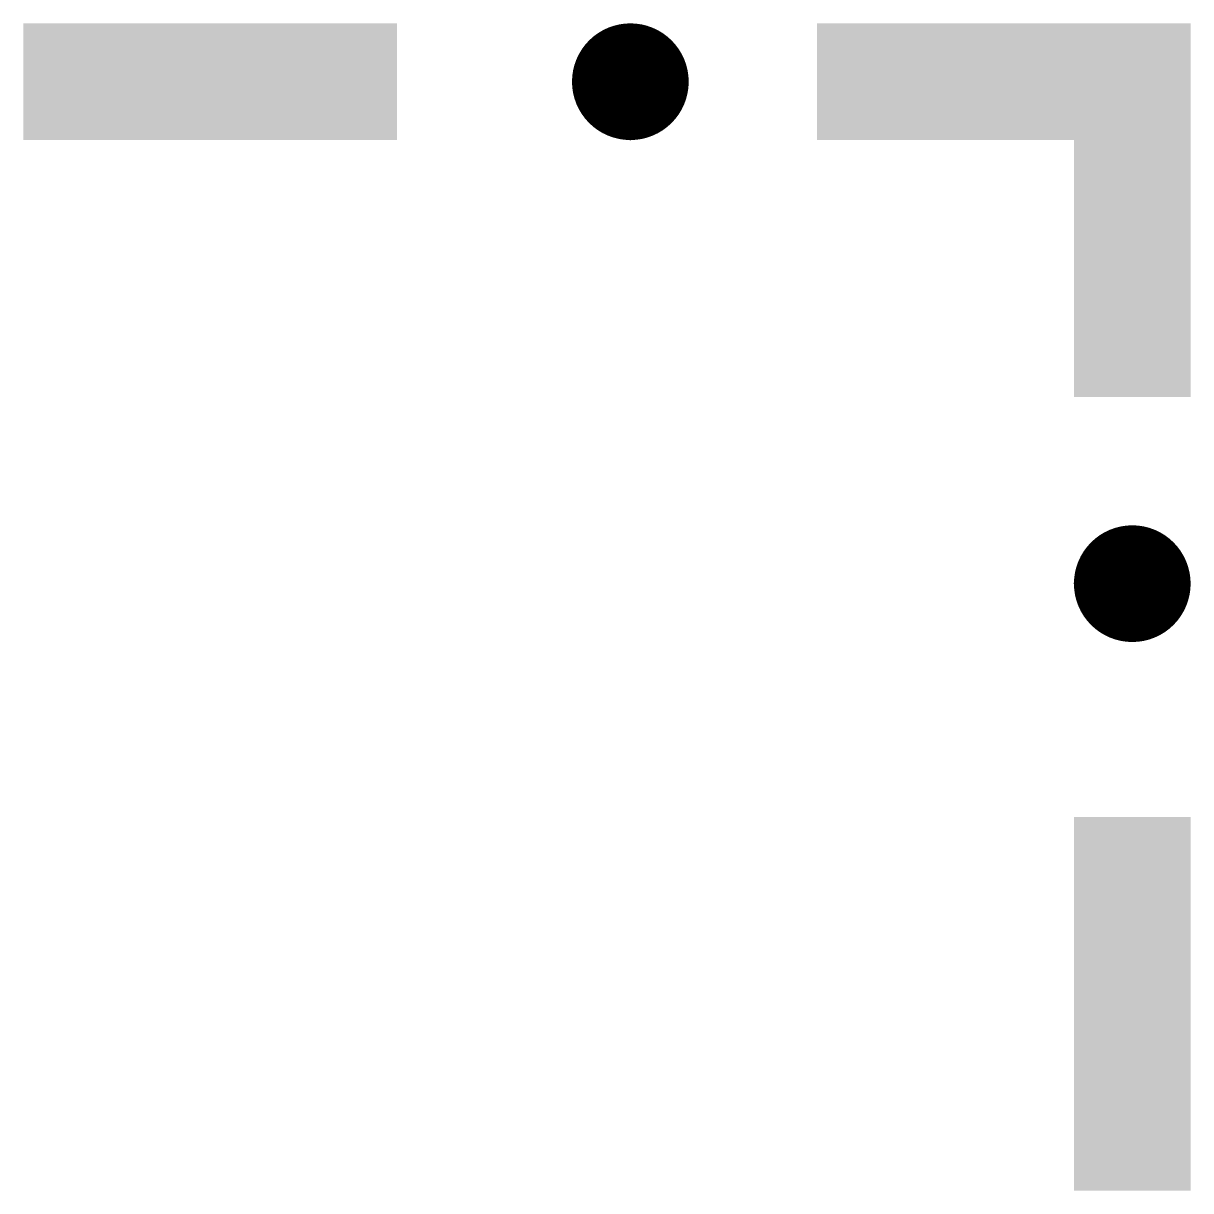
# Model space of a CAD drawing. Header units: metres. Extents: x -0.446 to 0, y 0 to 0.446.
import ezdxf

# ---------------------------------------------------------------- set-up
doc = ezdxf.new("R2010")
doc.units = ezdxf.units.M

msp = doc.modelspace()

# ---------------------------------------------------------------- linework, layer by layer
at = {"color": 0, "lineweight": -3}
for p, q in [((-0.2142, 0.40163), (-0.2142, 0.44626)), ((0, 0.23205), (-0.04463, 0.23205))]:
    msp.add_line(p, q, dxfattribs=at)
at = {"color": 0, "lineweight": -3, "const_width": 0.02231}
for points in [[(-0.2142, 0.41279, 1), (-0.2142, 0.4351, 1)], [(-0.01116, 0.23205, 1), (-0.03347, 0.23205, 1)]]:
    msp.add_lwpolyline(points, format="xyb", close=True, dxfattribs=at)
at = {"color": 0, "lineweight": -3}
for points in [[(-0.30345, 0.44626), (-0.44626, 0.44626), (-0.30345, 0.40163), (-0.44626, 0.40163)], [(0, 0.44626), (-0.1428, 0.44626), (0, 0.40163), (-0.1428, 0.40163)], [(-0.04463, 0.44626), (-0.04463, 0.30345), (0, 0.44626), (0, 0.30345)], [(-0.04463, 0.1428), (-0.04463, 0), (0, 0.1428), (0, 0)]]:
    msp.add_solid(points, dxfattribs=at)

doc.saveas('drawing.dxf')
